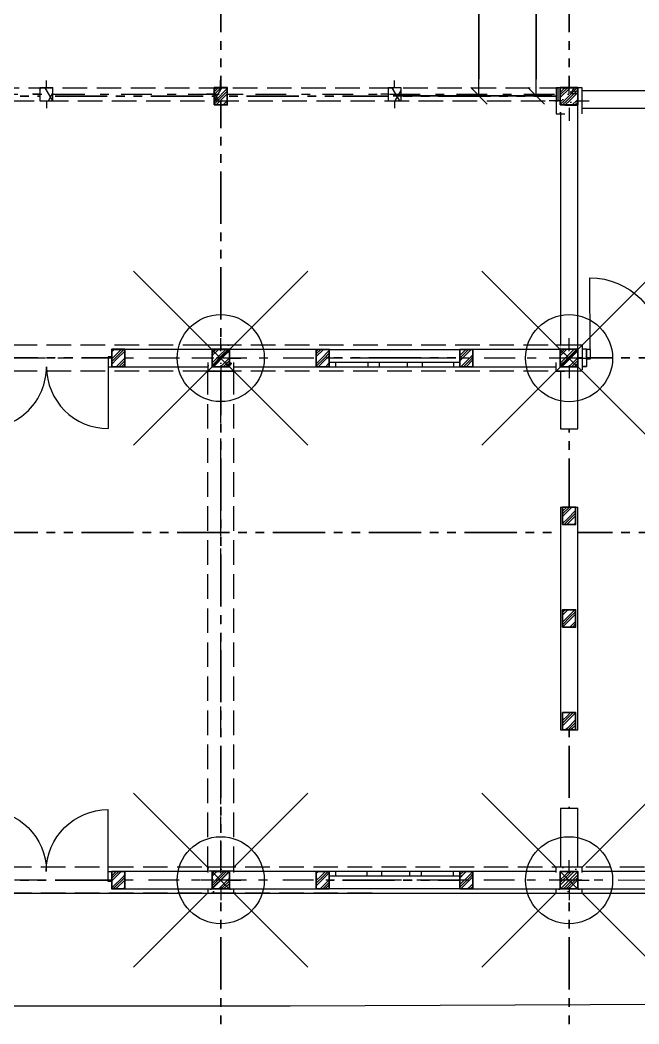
# Model space of a CAD drawing. Header units: metres. Extents: x -10.7 to 26.1, y -10.1 to 21.3.
# Drawn here: x 9.7 to 16.8, y -1.65 to 9.88 of the extents above; entities that cross this region are included whole.
import ezdxf

# ---------------------------------------------------------------- set-up
doc = ezdxf.new("R2010")
doc.units = ezdxf.units.M
doc.header["$MEASUREMENT"] = 0
doc.header["$PDMODE"] = 35
for name, pattern in [('Xref_Arq. PA$0$Línea Oculta', [0.391222, 0.282222, -0.109]), ('Xref_Arq. PA$0$Punto & Raya', [0.670278, 0.352778, -0.176389, 0, -0.141111]), ('Xref_Arq. PA$0$Wipeout_Contour', [1, 0, -1]), ('Xref_Ejes$0$ACAD_ISO05W100', [33, 24, -3, 0, -3, 0, -3])]:
    doc.linetypes.add(name, pattern=pattern)
for name, color, linetype in [('Xref_Arq. PA$0$Cotas - General', 7, 'Continuous'), ('Xref_Arq. PA$0$Estructura - Forjados', 7, 'Continuous'), ('Xref_Arq. PA$0$Estructura - Muros', 7, 'Continuous'), ('Xref_Arq. PA$0$Estructura - Vigas y Pilares', 7, 'Continuous'), ('Xref_Arq. PA$0$Puertas ArchiCAD', 7, 'Continuous'), ('Xref_Arq. PA$0$Ventanas ArchiCAD', 7, 'Continuous'), ('Xref_Castillos PA$0$COLUM. PB', 140, 'Continuous'), ('Xref_Ejes$0$00-EJES', 1, 'Xref_Ejes$0$ACAD_ISO05W100')]:
    doc.layers.add(name, color=color, linetype=linetype)
for name, color, linetype, lineweight in [('Xref_Arq. PA$0$Estructura - Forjados_Pluma_Nº__1', 7, 'Continuous', 13), ('Xref_Arq. PA$0$Estructura - Muros_Pluma_Nº__1', 7, 'Continuous', 13), ('Xref_Arq. PA$0$Estructura - Vigas y Pilares_Pluma_Nº__20', 1, 'Continuous', 0), ('Xref_Arq. PA$0$Estructura - Vigas y Pilares_Pluma_Nº__28', 7, 'Continuous', 18), ('Xref_Arq. PA$0$Puertas ArchiCAD_Pluma_Nº__1', 7, 'Continuous', 13), ('Xref_Arq. PA$0$Puertas ArchiCAD_Pluma_Nº__23', 7, 'Continuous', 18), ('Xref_Arq. PA$0$Ventanas ArchiCAD_Pluma_Nº__1', 7, 'Continuous', 13), ('Xref_Arq. PA$0$Ventanas ArchiCAD_Pluma_Nº__23', 7, 'Continuous', 18)]:
    doc.layers.add(name, color=color, linetype=linetype, lineweight=lineweight)
for name, color, linetype, lineweight, true_color in [('Xref_Arq. PA$0$Estructura - Vigas y Pilares_Pluma_Nº__170', 7, 'Continuous', 13, 0x9f9f00), ('Xref_Arq. PA$0$Estructura - Vigas y Pilares_Pluma_Nº__174', 7, 'Continuous', 13, 0xe4ad2c), ('Xref_Arq. PA$0$Estructura - Vigas y Pilares_Pluma_Nº__69', 7, 'Continuous', 13, 0x6a6a6a), ('Xref_Arq. PA$0$Estructura - Vigas y Pilares_Pluma_Nº__90', 7, 'Continuous', 13, 0x6a6a6a), ('Xref_Arq. PA$0$Puertas ArchiCAD_Pluma_Nº__3', 7, 'Continuous', 18, 0xff6600), ('Xref_Arq. PA$0$Ventanas ArchiCAD_Pluma_Nº__3', 7, 'Continuous', 18, 0xff6600)]:
    doc.layers.add(name, color=color, linetype=linetype, lineweight=lineweight, true_color=true_color)
doc.styles.add('Xref_Arq. PA$0$Estilo_Generado_1', font='arial.ttf')
doc.dimstyles.new('Xref_Arq. PA$0$Estilo_Generado__2', dxfattribs={"dimtxt": 0.2, "dimasz": 0.19, "dimexe": 0.18, "dimexo": 0, "dimgap": 0.09, "dimtad": 0, "dimzin": 0, "dimdsep": 46, "dimtxsty": 'Xref_Arq. PA$0$Estilo_Generado_1', "dimblk": 'Xref_Arq. PA$0$ARROWHEAD_6', "dimblk1": 'Xref_Arq. PA$0$ARROWHEAD_6', "dimblk2": 'Xref_Arq. PA$0$ARROWHEAD_6', "dimcen": 0.09, "dimclrd": 256, "dimclre": 256, "dimclrt": 7, "dimadec": 0, "dimazin": 0, "dimtfac": 1, "dimtdec": 4, "dimtmove": 0, "dimatfit": 3, "dimfxl": 1, "dimtolj": 1, "dimtzin": 0, "dimarcsym": 0})
pattern_1 = [(45, (4e-16, 0.05), (0.14142, 0), [0.2]), (45, (0.03, 0.05), (0.14142, 0), [0.2]), (45, (0.06, 0.05), (0.14142, 0), [0.2])]
pattern_2 = [(45, (0.25, 0.05), (0.14142, 0), [0.2]), (45, (0.28, 0.05), (0.14142, 0), [0.2]), (45, (0.31, 0.05), (0.14142, 0), [0.2])]
pattern_3 = [(0, (0, 0), (0, 0.623538), [0.06, -0.3]), (0, (0.18, 0.3118), (0, 0.623538), [0.06, -0.3]), (60, (0, 0), (-0.54, 0.31177), [0.06, -0.3]), (60, (0.36, 0), (-0.54, 0.31177), [0.06, -0.3]), (120, (0.06, 0), (0.54, 0.31177), [0.06, -0.3]), (120, (0.42, 0), (0.54, 0.31177), [0.06, -0.3]), (0, (0, 0.06), (0, 0.12), [0, -0.12, 0, -0.18]), (45, (0.06, 0.06), (-0.0848528, 0.0848528), [0, -0.09, 0, -0.15])]
pattern_4 = [(60, (0, 0), (-0.1299038, 0.075), []), (120, (0, 0), (0.1299038, 0.075), [])]

# ---------------------------------------------------------------- blocks, each defined once
blk = doc.blocks.new('Xref_Ejes')
at = {"layer": 'Xref_Ejes$0$00-EJES', "ltscale": 0.025}
for p, q in [((12, -8.957), (12, 12.987)), ((16, -8.957), (16, 12.987)), ((24.997, 9.008), (-5, 9.008)), ((-5, 6), (24.997, 6)), ((-5, 3.996), (24.997, 3.996)), ((24.997, 0), (-5, 0))]:
    blk.add_line(p, q, dxfattribs=at)
blk = doc.blocks.new('*U191')
at = {"ltscale": 0.025}
h = blk.add_hatch(dxfattribs=at)
h.set_pattern_fill('GOST_GROUND', color=4, scale=0.01)
h.set_pattern_definition(pattern_1)
h.paths.add_polyline_path([(-0.075, -0.075), (0.075, -0.075), (0.075, 0.125), (-0.075, 0.125)])
at = {"color": 4, "linetype": 'ByBlock', "ltscale": 0.025}
blk.add_lwpolyline([(-0.075, -0.075), (0.075, -0.075), (0.075, 0.125), (-0.075, 0.125)], close=True, dxfattribs=at)
blk = doc.blocks.new('*U192')
at = {"ltscale": 0.025}
h = blk.add_hatch(dxfattribs=at)
h.set_pattern_fill('GOST_GROUND', color=4, scale=0.01)
h.set_pattern_definition(pattern_2)
h.paths.add_polyline_path([(0.025, -0.075), (0.225, -0.075), (0.225, 0.125), (0.025, 0.125)])
at = {"color": 4, "linetype": 'ByBlock', "ltscale": 0.025}
blk.add_lwpolyline([(0.025, -0.075), (0.225, -0.075), (0.225, 0.125), (0.025, 0.125)], close=True, dxfattribs=at)
blk = doc.blocks.new('*U197')
at = {"ltscale": 0.025}
h = blk.add_hatch(dxfattribs=at)
h.set_pattern_fill('GOST_GROUND', color=4, scale=0.01)
h.set_pattern_definition(pattern_2)
h.paths.add_polyline_path([(0.025, -0.075), (0.225, -0.075), (0.225, 0.125), (0.025, 0.125)])
at = {"color": 4, "linetype": 'ByBlock', "ltscale": 0.025}
blk.add_lwpolyline([(0.025, -0.075), (0.225, -0.075), (0.225, 0.125), (0.025, 0.125)], close=True, dxfattribs=at)
blk = doc.blocks.new('*U200')
at = {"ltscale": 0.025}
h = blk.add_hatch(dxfattribs=at)
h.set_pattern_fill('GOST_GROUND', color=4, scale=0.01)
h.set_pattern_definition([(45, (0.25, -0.05), (0.14142, 0), [0.2]), (45, (0.28, -0.05), (0.14142, 0), [0.2]), (45, (0.31, -0.05), (0.14142, 0), [0.2])])
h.paths.add_polyline_path([(0.025, -0.125), (0.225, -0.125), (0.225, 0.075), (0.025, 0.075)])
at = {"color": 4, "linetype": 'ByBlock', "ltscale": 0.025}
blk.add_lwpolyline([(0.025, -0.125), (0.225, -0.125), (0.225, 0.075), (0.025, 0.075)], close=True, dxfattribs=at)
blk = doc.blocks.new('*U204')
at = {"ltscale": 0.025}
h = blk.add_hatch(dxfattribs=at)
h.set_pattern_fill('GOST_GROUND', color=4, scale=0.01)
h.set_pattern_definition(pattern_1)
h.paths.add_polyline_path([(-0.075, -0.075), (0.075, -0.075), (0.075, 0.125), (-0.075, 0.125)])
at = {"color": 4, "linetype": 'ByBlock', "ltscale": 0.025}
blk.add_lwpolyline([(-0.075, -0.075), (0.075, -0.075), (0.075, 0.125), (-0.075, 0.125)], close=True, dxfattribs=at)
blk = doc.blocks.new('*U199')
at = {"ltscale": 0.025}
h = blk.add_hatch(dxfattribs=at)
h.set_pattern_fill('GOST_GROUND', color=4, scale=0.01)
h.set_pattern_definition([(45, (0.2, 0.05), (0.14142, 0), [0.2]), (45, (0.23, 0.05), (0.14142, 0), [0.2]), (45, (0.26, 0.05), (0.14142, 0), [0.2])])
h.paths.add_polyline_path([(0.025, -0.075), (0.175, -0.075), (0.175, 0.125), (0.025, 0.125)])
at = {"color": 4, "linetype": 'ByBlock', "ltscale": 0.025}
blk.add_lwpolyline([(0.025, -0.075), (0.175, -0.075), (0.175, 0.125), (0.025, 0.125)], close=True, dxfattribs=at)
blk = doc.blocks.new('Xref_Castillos PA')
at = {"layer": 'Xref_Castillos PA$0$COLUM. PB', "ltscale": 0.025}
for name, p in [('*U199', (11.9, 8.983)), ('*U197', (15.875, 8.983)), ('*U191', (10.823, 5.975)), ('*U200', (11.875, 6.025)), ('*U191', (13.172, 5.973)), ('*U204', (14.822, 5.973)), ('*U192', (15.875, 5.975)), ('*U191', (16.001, 4.161)), ('*U191', (16, 2.981)), ('*U191', (16, 1.8)), ('*U191', (10.823, -0.025)), ('*U192', (11.875, -0.025)), ('*U191', (13.172, -0.025)), ('*U191', (14.822, -0.025)), ('*U192', (15.875, -0.025))]:
    blk.add_blockref(name, p, dxfattribs=at)
blk = doc.blocks.new('Xref_Arq. PA$0$Forjado_1', base_point=(10.751, 8.862))
at = {"layer": 'Xref_Arq. PA$0$Estructura - Forjados_Pluma_Nº__1', "linetype": 'Continuous', "flags": 128}
blk.add_lwpolyline([(10.751, 8.862), (10.751, 7.604), (2.142, 7.564), (2.142, 7.564), (-6.851, 7.564), (-6.851, 8.862)], close=True, dxfattribs=at)
blk = doc.blocks.new('Xref_Arq. PA$0$Ventana Triple 17')
at = {"layer": 'Xref_Arq. PA$0$Ventanas ArchiCAD_Pluma_Nº__1', "linetype": 'Continuous'}
for p, q in [((-0.75, 0), (-0.75, -0.05)), ((0.75, 0), (0.75, -0.05))]:
    blk.add_line(p, q, dxfattribs=at)
at = {"layer": 'Xref_Arq. PA$0$Ventanas ArchiCAD_Pluma_Nº__23', "linetype": 'Continuous'}
for p, q in [((-0.75, 0), (-0.675, 0)), ((-0.675, 0), (-0.675, -0.05)), ((-0.309, -0.05), (-0.309, 0)), ((-0.309, 0), (-0.241, 0)), ((-0.241, 0), (-0.173, 0)), ((-0.173, 0), (-0.173, -0.05)), ((0.145, -0.05), (0.145, 0)), ((0.145, 0), (0.232, 0)), ((0.232, 0), (0.32, 0)), ((0.32, 0), (0.32, -0.05)), ((0.675, -0.05), (0.675, 0)), ((0.675, 0), (0.75, 0)), ((-0.675, -0.05), (-0.75, -0.05)), ((-0.241, -0.05), (-0.309, -0.05)), ((-0.173, -0.05), (-0.241, -0.05)), ((0.232, -0.05), (0.145, -0.05)), ((0.32, -0.05), (0.232, -0.05)), ((0.75, -0.05), (0.675, -0.05))]:
    blk.add_line(p, q, dxfattribs=at)
at = {"layer": 'Xref_Arq. PA$0$Ventanas ArchiCAD_Pluma_Nº__3', "linetype": 'Continuous'}
for p, q in [((-0.75, 0), (0.75, 0)), ((-0.675, 0), (-0.309, 0)), ((-0.173, 0), (0.145, 0)), ((0.32, 0), (0.675, 0)), ((-0.309, -0.05), (-0.675, -0.05)), ((0.145, -0.05), (-0.173, -0.05)), ((0.675, -0.05), (0.32, -0.05)), ((-0.75, -0.2), (0.75, -0.2))]:
    blk.add_line(p, q, dxfattribs=at)
blk = doc.blocks.new('Xref_Arq. PA$0$Puerta Doble 17')
at = {"layer": 'Xref_Arq. PA$0$Puertas ArchiCAD_Pluma_Nº__1', "linetype": 'Continuous'}
for p, q in [((-0.75, 0), (-0.787, 0)), ((-0.75, 0), (-0.75, -0.115)), ((0.75, 0), (0.75, -0.115)), ((0.75, 0), (0.787, 0)), ((-0.75, -0.115), (-0.75, -0.2)), ((0.75, -0.115), (0.75, -0.2)), ((-0.75, -0.2), (-0.787, -0.2)), ((0.75, -0.2), (0.787, -0.2))]:
    blk.add_line(p, q, dxfattribs=at)
at = {"layer": 'Xref_Arq. PA$0$Puertas ArchiCAD_Pluma_Nº__23', "linetype": 'Continuous'}
for p, q in [((-0.71, 0), (-0.75, 0)), ((-0.75, 0), (-0.75, -0.115)), ((-0.71, -0.115), (-0.71, 0)), ((0.75, 0), (0.71, 0)), ((0.71, 0), (0.71, -0.115)), ((0.75, -0.115), (0.75, 0)), ((-0.75, -0.115), (-0.71, -0.115)), ((0.71, -0.115), (0.75, -0.115))]:
    blk.add_line(p, q, dxfattribs=at)
at = {"layer": 'Xref_Arq. PA$0$Puertas ArchiCAD_Pluma_Nº__3', "linetype": 'Continuous'}
for p, q in [((-0.71, 0), (-0.71, 0.71)), ((0.71, 0), (0.71, 0.71))]:
    blk.add_line(p, q, dxfattribs=at)
for centre, start, end in [((-0.71, 0), 0, 90), ((0.71, 0), 90, 180)]:
    blk.add_arc(centre, 0.71, start, end, dxfattribs=at)
blk = doc.blocks.new('Xref_Arq. PA$0$Muro_1', base_point=(5.246, 15.162))
at = {"color": 254, "linetype": 'Xref_Arq. PA$0$Wipeout_Contour', "lineweight": 0, "ltscale": 90.781261}
blk.add_wipeout([(2.592, 15.113), (0.094, 15.113), (0.094, 15.028), (0.094, 14.913), (2.592, 14.913), (2.592, 14.963)], dxfattribs=at).dxf.layer = 'Xref_Arq. PA$0$Estructura - Muros'
at = {"color": 254, "linetype": 'Xref_Arq. PA$0$Wipeout_Contour', "lineweight": 0, "ltscale": 78.58181}
blk.add_wipeout([(4.092, 14.913), (5.246, 14.913), (5.246, 15.113), (4.092, 15.113), (4.092, 14.963)], dxfattribs=at).dxf.layer = 'Xref_Arq. PA$0$Estructura - Muros'
at = {"layer": 'Xref_Arq. PA$0$Estructura - Muros_Pluma_Nº__1', "linetype": 'Continuous'}
for p, q in [((0.094, 15.113), (0.131, 15.113)), ((0.094, 15.028), (0.094, 15.113)), ((0.094, 14.913), (0.094, 15.028)), ((2.592, 14.963), (2.592, 15.113)), ((4.092, 14.963), (4.092, 15.113)), ((0.094, 14.913), (0.131, 14.913)), ((2.592, 14.913), (2.592, 14.963)), ((4.092, 14.913), (4.092, 14.963))]:
    blk.add_line(p, q, dxfattribs=at)
at = {"layer": 'Xref_Arq. PA$0$Estructura - Muros_Pluma_Nº__1', "linetype": 'Continuous', "flags": 128}
for points in [[(2.592, 15.113), (0.094, 15.113)], [(5.246, 15.113), (4.092, 15.113)], [(5.246, 14.913), (5.246, 15.113)], [(0.094, 14.913), (2.592, 14.913)], [(4.092, 14.913), (5.246, 14.913)]]:
    blk.add_lwpolyline(points, dxfattribs=at)
at = {"layer": 'Xref_Arq. PA$0$Puertas ArchiCAD', "linetype": 'Continuous', "rotation": 179.9999899598976}
blk.add_blockref('Xref_Arq. PA$0$Puerta Doble 17', (-0.656, 14.913), dxfattribs=at)
at = {"layer": 'Xref_Arq. PA$0$Ventanas ArchiCAD', "color": 251, "linetype": 'Continuous', "lineweight": 13, "true_color": 0x6a6a6a, "xscale": -0.9999999999999998, "rotation": 179.9999899598976}
blk.add_blockref('Xref_Arq. PA$0$Ventana Triple 17', (3.342, 14.913), dxfattribs=at)
blk = doc.blocks.new('Xref_Arq. PA$0$Muro_2', base_point=(5.495, 9.162))
at = {"color": 254, "linetype": 'Xref_Arq. PA$0$Wipeout_Contour', "lineweight": 0, "ltscale": 67.771684}
blk.add_wipeout([(5.246, 17.92), (5.246, 14.2), (5.446, 14.2), (5.446, 17.92)], dxfattribs=at).dxf.layer = 'Xref_Arq. PA$0$Estructura - Muros'
at = {"color": 254, "linetype": 'Xref_Arq. PA$0$Wipeout_Contour', "lineweight": 0, "ltscale": 52.702908}
blk.add_wipeout([(5.246, 10.739), (5.446, 10.739), (5.446, 13.3), (5.246, 13.3)], dxfattribs=at).dxf.layer = 'Xref_Arq. PA$0$Estructura - Muros'
at = {"color": 254, "linetype": 'Xref_Arq. PA$0$Wipeout_Contour', "lineweight": 0, "ltscale": 43.720134}
blk.add_wipeout([(5.246, 9.839), (5.246, 9.162), (5.446, 9.162), (5.446, 9.839)], dxfattribs=at).dxf.layer = 'Xref_Arq. PA$0$Estructura - Muros'
at = {"layer": 'Xref_Arq. PA$0$Estructura - Muros_Pluma_Nº__1', "linetype": 'Continuous'}
for p, q in [((5.246, 14.2), (5.446, 14.2)), ((5.246, 13.3), (5.446, 13.3)), ((5.246, 10.739), (5.446, 10.739)), ((5.246, 9.839), (5.446, 9.839))]:
    blk.add_line(p, q, dxfattribs=at)
at = {"layer": 'Xref_Arq. PA$0$Estructura - Muros_Pluma_Nº__1', "linetype": 'Continuous', "flags": 128}
for points in [[(5.446, 17.92), (5.246, 17.92)], [(5.246, 17.92), (5.246, 14.2)], [(5.446, 14.2), (5.446, 17.92)], [(5.246, 13.3), (5.246, 10.739)], [(5.446, 10.739), (5.446, 13.3)], [(5.246, 9.839), (5.246, 9.162)], [(5.446, 9.162), (5.446, 9.839)], [(5.246, 9.162), (5.446, 9.162)]]:
    blk.add_lwpolyline(points, dxfattribs=at)
blk = doc.blocks.new('Xref_Arq. PA$0$Ventana 17')
at = {"layer": 'Xref_Arq. PA$0$Ventanas ArchiCAD_Pluma_Nº__1', "linetype": 'Continuous'}
for p, q in [((-0.3, -0.05), (-0.3, 0)), ((0.3, -0.05), (0.3, 0))]:
    blk.add_line(p, q, dxfattribs=at)
at = {"layer": 'Xref_Arq. PA$0$Ventanas ArchiCAD_Pluma_Nº__23', "linetype": 'Continuous'}
for p, q in [((-0.3, 0), (-0.225, 0)), ((-0.225, 0), (-0.225, -0.05)), ((0.225, -0.05), (0.225, 0)), ((0.225, 0), (0.3, 0)), ((-0.225, -0.05), (-0.3, -0.05)), ((0.3, -0.05), (0.225, -0.05))]:
    blk.add_line(p, q, dxfattribs=at)
at = {"layer": 'Xref_Arq. PA$0$Ventanas ArchiCAD_Pluma_Nº__3', "linetype": 'Continuous'}
for p, q in [((-0.3, 0.15), (0.3, 0.15)), ((-0.225, 0), (0.225, 0)), ((-0.3, -0.05), (0.3, -0.05)), ((0.225, -0.05), (-0.225, -0.05))]:
    blk.add_line(p, q, dxfattribs=at)
blk = doc.blocks.new('Xref_Arq. PA$0$Muro_5', base_point=(5.496, 17.886))
at = {"layer": 'Xref_Arq. PA$0$Estructura - Muros_Pluma_Nº__1', "linetype": 'Continuous'}
for p, q in [((9.186, 18.086), (9.186, 18.036)), ((9.186, 18.036), (9.186, 17.886))]:
    blk.add_line(p, q, dxfattribs=at)
at = {"color": 254, "linetype": 'Xref_Arq. PA$0$Wipeout_Contour', "lineweight": 0, "ltscale": 76.426602}
blk.add_wipeout([(5.496, 17.886), (7.296, 17.886), (7.296, 18.086), (5.496, 18.086)], dxfattribs=at).dxf.layer = 'Xref_Arq. PA$0$Estructura - Muros'
at = {"color": 254, "linetype": 'Xref_Arq. PA$0$Wipeout_Contour', "lineweight": 0, "ltscale": 77.808719}
blk.add_wipeout([(7.496, 18.086), (7.296, 18.086), (7.296, 17.886), (7.496, 17.886)], dxfattribs=at).dxf.layer = 'Xref_Arq. PA$0$Estructura - Muros'
at = {"layer": 'Xref_Arq. PA$0$Estructura - Muros_Pluma_Nº__1', "linetype": 'Continuous'}
blk.add_line((7.296, 18.086), (7.296, 17.886), dxfattribs=at)
at = {"layer": 'Xref_Arq. PA$0$Estructura - Muros_Pluma_Nº__1', "linetype": 'Continuous', "flags": 128}
blk.add_lwpolyline([(5.496, 17.886), (7.296, 17.886)], dxfattribs=at)
at = {"color": 254, "linetype": 'Xref_Arq. PA$0$Wipeout_Contour', "lineweight": 0, "ltscale": 98.828136}
blk.add_wipeout([(7.496, 18.086), (7.496, 17.886), (8.586, 17.886), (8.586, 18.036), (8.586, 18.086)], dxfattribs=at).dxf.layer = 'Xref_Arq. PA$0$Estructura - Muros'
at = {"layer": 'Xref_Arq. PA$0$Estructura - Muros_Pluma_Nº__1', "linetype": 'Continuous'}
for p, q in [((7.496, 17.886), (7.496, 18.086)), ((8.586, 18.086), (8.586, 18.036)), ((8.586, 18.036), (8.586, 17.886))]:
    blk.add_line(p, q, dxfattribs=at)
at = {"layer": 'Xref_Arq. PA$0$Estructura - Muros_Pluma_Nº__1', "linetype": 'Continuous', "flags": 128}
for points in [[(8.586, 18.086), (5.496, 18.086)], [(7.496, 17.886), (8.586, 17.886)]]:
    blk.add_lwpolyline(points, dxfattribs=at)
at = {"layer": 'Xref_Arq. PA$0$Ventanas ArchiCAD', "color": 251, "linetype": 'Continuous', "lineweight": 13, "true_color": 0x6a6a6a, "rotation": 180}
blk.add_blockref('Xref_Arq. PA$0$Ventana 17', (8.886, 18.036), dxfattribs=at)
blk = doc.blocks.new('Xref_Arq. PA$0$Muro_6', base_point=(-6.505, 8.901))
at = {"color": 254, "linetype": 'Xref_Arq. PA$0$Wipeout_Contour', "lineweight": 0, "ltscale": 55.21447}
blk.add_wipeout([(0.093, 8.914), (2.592, 8.914), (2.592, 9.064), (2.592, 9.114), (0.093, 9.114), (0.093, 8.999)], dxfattribs=at).dxf.layer = 'Xref_Arq. PA$0$Estructura - Muros'
at = {"color": 254, "linetype": 'Xref_Arq. PA$0$Wipeout_Contour', "lineweight": 0, "ltscale": 63.079074}
blk.add_wipeout([(4.092, 8.914), (6.524, 8.914), (6.524, 8.999), (6.524, 9.114), (4.092, 9.114), (4.092, 9.064)], dxfattribs=at).dxf.layer = 'Xref_Arq. PA$0$Estructura - Muros'
at = {"layer": 'Xref_Arq. PA$0$Estructura - Muros_Pluma_Nº__1', "linetype": 'Continuous'}
for p, q in [((0.093, 9.114), (0.13, 9.114)), ((0.093, 9.114), (0.093, 8.999)), ((0.093, 8.999), (0.093, 8.914)), ((0.093, 8.914), (0.13, 8.914))]:
    blk.add_line(p, q, dxfattribs=at)
at = {"layer": 'Xref_Arq. PA$0$Estructura - Muros_Pluma_Nº__1', "linetype": 'Continuous', "flags": 128}
for points in [[(2.592, 9.114), (0.093, 9.114)], [(6.524, 9.114), (4.092, 9.114)], [(0.093, 8.914), (2.592, 8.914)], [(4.092, 8.914), (6.524, 8.914)]]:
    blk.add_lwpolyline(points, dxfattribs=at)
at = {"layer": 'Xref_Arq. PA$0$Puertas ArchiCAD', "linetype": 'Continuous', "xscale": -1}
blk.add_blockref('Xref_Arq. PA$0$Puerta Doble 17', (-0.657, 9.114), dxfattribs=at)
at = {"layer": 'Xref_Arq. PA$0$Ventanas ArchiCAD', "color": 251, "linetype": 'Continuous', "lineweight": 13, "true_color": 0x6a6a6a, "xscale": -1}
blk.add_blockref('Xref_Arq. PA$0$Ventana Triple 17', (3.342, 9.114), dxfattribs=at)
blk.add_blockref('Xref_Arq. PA$0$Ventana Triple 17', (3.342, 9.114), dxfattribs=at)
blk = doc.blocks.new('Xref_Arq. PA$0$Puerta 17')
at = {"layer": 'Xref_Arq. PA$0$Puertas ArchiCAD_Pluma_Nº__1', "linetype": 'Continuous'}
for p, q in [((-0.45, 0), (-0.487, 0)), ((-0.45, 0), (-0.45, -0.115)), ((0.45, 0), (0.45, -0.115)), ((0.45, 0), (0.487, 0)), ((-0.45, -0.115), (-0.45, -0.2)), ((0.45, -0.115), (0.45, -0.2)), ((-0.45, -0.2), (-0.487, -0.2)), ((0.45, -0.2), (0.487, -0.2))]:
    blk.add_line(p, q, dxfattribs=at)
at = {"layer": 'Xref_Arq. PA$0$Puertas ArchiCAD_Pluma_Nº__23', "linetype": 'Continuous'}
for p, q in [((-0.41, 0), (-0.45, 0)), ((-0.45, 0), (-0.45, -0.115)), ((-0.41, -0.115), (-0.41, 0)), ((0.45, 0), (0.41, 0)), ((0.41, 0), (0.41, -0.115)), ((0.45, -0.115), (0.45, 0)), ((-0.45, -0.115), (-0.41, -0.115)), ((0.41, -0.115), (0.45, -0.115))]:
    blk.add_line(p, q, dxfattribs=at)
at = {"layer": 'Xref_Arq. PA$0$Puertas ArchiCAD_Pluma_Nº__3', "linetype": 'Continuous'}
blk.add_line((0.41, 0), (0.41, 0.82), dxfattribs=at)
blk.add_arc((0.41, 0), 0.82, 90, 180, dxfattribs=at)
blk = doc.blocks.new('Xref_Arq. PA$0$Muro_7', base_point=(9.122, 15.123))
at = {"layer": 'Xref_Arq. PA$0$Estructura - Muros_Pluma_Nº__1', "linetype": 'Continuous', "flags": 128}
blk.add_lwpolyline([(9.221, 14.925), (9.221, 15.125)], dxfattribs=at)
at = {"color": 254, "linetype": 'Xref_Arq. PA$0$Wipeout_Contour', "lineweight": 0, "ltscale": 79.775398}
blk.add_wipeout([(5.547, 15.115), (5.496, 15.115), (5.497, 14.915), (5.547, 14.915), (5.547, 15)], dxfattribs=at).dxf.layer = 'Xref_Arq. PA$0$Estructura - Muros'
at = {"color": 254, "linetype": 'Xref_Arq. PA$0$Wipeout_Contour', "lineweight": 0, "ltscale": 99.250986}
blk.add_wipeout([(7.524, 15.12), (6.447, 15.117), (6.447, 15.002), (6.447, 14.917), (7.525, 14.92), (7.524, 15.005)], dxfattribs=at).dxf.layer = 'Xref_Arq. PA$0$Estructura - Muros'
at = {"color": 254, "linetype": 'Xref_Arq. PA$0$Wipeout_Contour', "lineweight": 0, "ltscale": 86.997339}
blk.add_wipeout([(9.122, 15.123), (8.424, 15.122), (8.424, 15.007), (8.425, 14.922), (9.123, 14.923)], dxfattribs=at).dxf.layer = 'Xref_Arq. PA$0$Estructura - Muros'
at = {"layer": 'Xref_Arq. PA$0$Estructura - Muros_Pluma_Nº__1', "linetype": 'Continuous'}
for p, q in [((5.547, 15.115), (5.51, 15.115)), ((5.547, 15.115), (5.547, 15)), ((6.447, 15.117), (6.484, 15.117)), ((6.447, 15.117), (6.447, 15.002)), ((7.524, 15.12), (7.487, 15.12)), ((7.524, 15.12), (7.524, 15.005)), ((8.424, 15.122), (8.461, 15.122)), ((8.424, 15.122), (8.424, 15.007)), ((5.547, 15), (5.547, 14.915)), ((6.447, 15.002), (6.447, 14.917)), ((7.524, 15.005), (7.525, 14.92)), ((8.424, 15.007), (8.425, 14.922)), ((5.547, 14.915), (5.51, 14.915)), ((6.447, 14.917), (6.484, 14.917)), ((7.525, 14.92), (7.488, 14.92)), ((8.425, 14.922), (8.462, 14.922))]:
    blk.add_line(p, q, dxfattribs=at)
at = {"layer": 'Xref_Arq. PA$0$Estructura - Muros_Pluma_Nº__1', "linetype": 'Continuous', "flags": 128}
for points in [[(5.547, 15.115), (5.496, 15.115)], [(5.496, 15.115), (5.497, 14.915)], [(7.296, 15.119), (6.447, 15.117)], [(7.524, 15.12), (7.496, 15.12)], [(9.221, 15.124), (8.424, 15.122)], [(5.497, 14.915), (5.547, 14.915)], [(6.447, 14.917), (7.525, 14.92)], [(8.425, 14.922), (9.221, 14.924)]]:
    blk.add_lwpolyline(points, dxfattribs=at)
at = {"layer": 'Xref_Arq. PA$0$Puertas ArchiCAD', "linetype": 'Continuous', "xscale": -0.9999999999999999, "rotation": 0.1327794346299777}
for p in [(5.997, 15.116), (7.974, 15.121)]:
    blk.add_blockref('Xref_Arq. PA$0$Puerta 17', p, dxfattribs=at)
blk = doc.blocks.new('Xref_Arq. PA$0$Pilar_6', base_point=(1.345, 9.012))
at = {"layer": 'Xref_Arq. PA$0$Estructura - Vigas y Pilares_Pluma_Nº__20', "linetype": 'Continuous'}
for p, q in [((1.265, 9.012), (1.115, 9.012)), ((1.425, 9.012), (1.575, 9.012))]:
    blk.add_line(p, q, dxfattribs=at)
blk.add_point((1.345, 9.012), dxfattribs=at)
at = {"color": 254, "linetype": 'Xref_Arq. PA$0$Wipeout_Contour', "lineweight": 0, "ltscale": 36.973664}
blk.add_wipeout([(1.195, 9.101), (1.495, 9.101), (1.495, 9.162), (1.195, 9.162)], dxfattribs=at).dxf.layer = 'Xref_Arq. PA$0$Estructura - Vigas y Pilares'
at = {"color": 254, "linetype": 'Xref_Arq. PA$0$Wipeout_Contour', "lineweight": 0, "ltscale": 35.986308}
blk.add_wipeout([(1.195, 8.862), (1.495, 8.862), (1.495, 8.901), (1.195, 8.901)], dxfattribs=at).dxf.layer = 'Xref_Arq. PA$0$Estructura - Vigas y Pilares'
at = {"layer": 'Xref_Arq. PA$0$Estructura - Vigas y Pilares_Pluma_Nº__170', "linetype": 'Continuous'}
h = blk.add_hatch(dxfattribs=at)
h.set_pattern_fill('HORMIGÓN_ARMADO', color=256, style=0, pattern_type=2)
h.set_pattern_definition(pattern_3)
h.paths.add_polyline_path([(1.195, 9.101), (1.495, 9.101), (1.495, 9.162), (1.195, 9.162)])
h = blk.add_hatch(dxfattribs=at)
h.set_pattern_fill('HORMIGÓN_ARMADO', color=256, style=0, pattern_type=2)
h.set_pattern_definition(pattern_3)
h.paths.add_polyline_path([(1.195, 8.862), (1.495, 8.862), (1.495, 8.901), (1.195, 8.901)])
at = {"layer": 'Xref_Arq. PA$0$Estructura - Vigas y Pilares_Pluma_Nº__20', "linetype": 'Continuous'}
for p, q in [((1.345, 9.092), (1.345, 9.242)), ((1.345, 8.932), (1.345, 8.782))]:
    blk.add_line(p, q, dxfattribs=at)
at = {"layer": 'Xref_Arq. PA$0$Estructura - Vigas y Pilares_Pluma_Nº__28', "linetype": 'Continuous'}
for p, q in [((1.495, 9.162), (1.195, 9.162)), ((1.195, 9.162), (1.195, 9.101)), ((1.495, 9.101), (1.495, 9.162)), ((1.195, 8.901), (1.195, 8.862)), ((1.495, 8.862), (1.495, 8.901)), ((1.195, 8.862), (1.495, 8.862))]:
    blk.add_line(p, q, dxfattribs=at)
blk = doc.blocks.new('Xref_Arq. PA$0$Pilar_7', base_point=(5.345, 9.012))
at = {"layer": 'Xref_Arq. PA$0$Estructura - Vigas y Pilares_Pluma_Nº__20', "linetype": 'Continuous'}
for p, q in [((5.265, 9.012), (5.115, 9.012)), ((5.425, 9.012), (5.575, 9.012))]:
    blk.add_line(p, q, dxfattribs=at)
blk.add_point((5.345, 9.012), dxfattribs=at)
at = {"color": 254, "linetype": 'Xref_Arq. PA$0$Wipeout_Contour', "lineweight": 0, "ltscale": 42.359519}
blk.add_wipeout([(5.195, 9.162), (5.195, 9.101), (5.495, 9.101), (5.495, 9.162)], dxfattribs=at).dxf.layer = 'Xref_Arq. PA$0$Estructura - Vigas y Pilares'
at = {"color": 254, "linetype": 'Xref_Arq. PA$0$Wipeout_Contour', "lineweight": 0, "ltscale": 41.500972}
blk.add_wipeout([(5.195, 8.862), (5.495, 8.862), (5.495, 8.901), (5.195, 8.901)], dxfattribs=at).dxf.layer = 'Xref_Arq. PA$0$Estructura - Vigas y Pilares'
at = {"layer": 'Xref_Arq. PA$0$Estructura - Vigas y Pilares_Pluma_Nº__170', "linetype": 'Continuous'}
h = blk.add_hatch(dxfattribs=at)
h.set_pattern_fill('HORMIGÓN_ARMADO', color=256, style=0, pattern_type=2)
h.set_pattern_definition(pattern_3)
h.paths.add_polyline_path([(5.195, 9.162), (5.195, 9.101), (5.495, 9.101), (5.495, 9.162)])
h = blk.add_hatch(dxfattribs=at)
h.set_pattern_fill('HORMIGÓN_ARMADO', color=256, style=0, pattern_type=2)
h.set_pattern_definition(pattern_3)
h.paths.add_polyline_path([(5.195, 8.862), (5.495, 8.862), (5.495, 8.901), (5.195, 8.901)])
at = {"layer": 'Xref_Arq. PA$0$Estructura - Vigas y Pilares_Pluma_Nº__20', "linetype": 'Continuous'}
for p, q in [((5.345, 9.092), (5.345, 9.242)), ((5.345, 8.932), (5.345, 8.782))]:
    blk.add_line(p, q, dxfattribs=at)
at = {"layer": 'Xref_Arq. PA$0$Estructura - Vigas y Pilares_Pluma_Nº__28', "linetype": 'Continuous'}
for p, q in [((5.195, 9.162), (5.195, 9.101)), ((5.495, 9.162), (5.195, 9.162)), ((5.495, 9.101), (5.495, 9.162)), ((5.195, 8.901), (5.195, 8.862)), ((5.495, 8.862), (5.495, 8.901)), ((5.195, 8.862), (5.495, 8.862))]:
    blk.add_line(p, q, dxfattribs=at)
blk = doc.blocks.new('Xref_Arq. PA$0$Pilar_12', base_point=(-0.657, 18.049))
at = {"color": 254, "linetype": 'Xref_Arq. PA$0$Wipeout_Contour', "lineweight": 0, "ltscale": 72.270801}
blk.add_wipeout([(-0.732, 17.974), (-0.582, 17.974), (-0.582, 18.124), (-0.732, 18.124)], dxfattribs=at).dxf.layer = 'Xref_Arq. PA$0$Estructura - Vigas y Pilares'
at = {"layer": 'Xref_Arq. PA$0$Estructura - Vigas y Pilares_Pluma_Nº__174', "linetype": 'Continuous'}
h = blk.add_hatch(dxfattribs=at)
h.set_pattern_fill('FIBRA_DE_VIDRIO', color=256, style=0, pattern_type=2)
h.set_pattern_definition(pattern_4)
h.paths.add_polyline_path([(-0.732, 17.974), (-0.582, 17.974), (-0.582, 18.124), (-0.732, 18.124)])
at = {"layer": 'Xref_Arq. PA$0$Estructura - Vigas y Pilares_Pluma_Nº__20', "linetype": 'Continuous'}
for p, q in [((-0.657, 18.129), (-0.657, 18.209)), ((-0.737, 18.049), (-0.817, 18.049)), ((-0.577, 18.049), (-0.497, 18.049)), ((-0.657, 17.969), (-0.657, 17.889))]:
    blk.add_line(p, q, dxfattribs=at)
at = {"layer": 'Xref_Arq. PA$0$Estructura - Vigas y Pilares_Pluma_Nº__28', "linetype": 'Continuous'}
for p, q in [((-0.582, 18.124), (-0.732, 18.124)), ((-0.732, 18.124), (-0.732, 17.974)), ((-0.582, 17.974), (-0.582, 18.124)), ((-0.732, 17.974), (-0.582, 17.974))]:
    blk.add_line(p, q, dxfattribs=at)
blk = doc.blocks.new('Xref_Arq. PA$0$Pilar_13', base_point=(3.342, 18.049))
at = {"color": 254, "linetype": 'Xref_Arq. PA$0$Wipeout_Contour', "lineweight": 0, "ltscale": 73.44618}
blk.add_wipeout([(3.267, 17.974), (3.417, 17.974), (3.417, 18.124), (3.267, 18.124)], dxfattribs=at).dxf.layer = 'Xref_Arq. PA$0$Estructura - Vigas y Pilares'
at = {"layer": 'Xref_Arq. PA$0$Estructura - Vigas y Pilares_Pluma_Nº__174', "linetype": 'Continuous'}
h = blk.add_hatch(dxfattribs=at)
h.set_pattern_fill('FIBRA_DE_VIDRIO', color=256, style=0, pattern_type=2)
h.set_pattern_definition(pattern_4)
h.paths.add_polyline_path([(3.267, 17.974), (3.417, 17.974), (3.417, 18.124), (3.267, 18.124)])
at = {"layer": 'Xref_Arq. PA$0$Estructura - Vigas y Pilares_Pluma_Nº__20', "linetype": 'Continuous'}
for p, q in [((3.342, 18.129), (3.342, 18.209)), ((3.262, 18.049), (3.182, 18.049)), ((3.422, 18.049), (3.502, 18.049)), ((3.342, 17.969), (3.342, 17.889))]:
    blk.add_line(p, q, dxfattribs=at)
at = {"layer": 'Xref_Arq. PA$0$Estructura - Vigas y Pilares_Pluma_Nº__28', "linetype": 'Continuous'}
for p, q in [((3.417, 18.124), (3.267, 18.124)), ((3.267, 18.124), (3.267, 17.974)), ((3.417, 17.974), (3.417, 18.124)), ((3.267, 17.974), (3.417, 17.974))]:
    blk.add_line(p, q, dxfattribs=at)
blk = doc.blocks.new('Xref_Arq. PA$0$Pilar_19', base_point=(5.345, 15.012))
at = {"layer": 'Xref_Arq. PA$0$Estructura - Vigas y Pilares_Pluma_Nº__20', "linetype": 'Continuous'}
blk.add_line((5.425, 15.012), (5.575, 15.012), dxfattribs=at)
at = {"color": 254, "linetype": 'Xref_Arq. PA$0$Wipeout_Contour', "lineweight": 0, "ltscale": 128.362407}
blk.add_wipeout([(5.296, 15.162), (5.195, 15.162), (5.195, 15.162), (5.246, 15.162), (5.246, 14.962), (5.195, 14.962), (5.195, 14.862), (5.296, 14.862)], dxfattribs=at).dxf.layer = 'Xref_Arq. PA$0$Estructura - Vigas y Pilares'
at = {"layer": 'Xref_Arq. PA$0$Estructura - Vigas y Pilares_Pluma_Nº__170', "linetype": 'Continuous'}
h = blk.add_hatch(dxfattribs=at)
h.set_pattern_fill('HORMIGÓN_ARMADO', color=256, style=0, pattern_type=2)
h.set_pattern_definition(pattern_3)
h.paths.add_polyline_path([(5.296, 15.162), (5.195, 15.162), (5.195, 15.162), (5.246, 15.162), (5.246, 14.962), (5.195, 14.962), (5.195, 14.862), (5.296, 14.862)])
at = {"layer": 'Xref_Arq. PA$0$Estructura - Vigas y Pilares_Pluma_Nº__20', "linetype": 'Continuous'}
for p, q in [((5.345, 15.092), (5.345, 15.242)), ((5.265, 15.012), (5.115, 15.012)), ((5.345, 14.932), (5.345, 14.782))]:
    blk.add_line(p, q, dxfattribs=at)
blk.add_point((5.345, 15.012), dxfattribs=at)
at = {"layer": 'Xref_Arq. PA$0$Estructura - Vigas y Pilares_Pluma_Nº__28', "linetype": 'Continuous'}
for p, q in [((5.296, 15.162), (5.195, 15.162)), ((5.195, 15.162), (5.195, 15.162)), ((5.195, 14.962), (5.195, 14.862)), ((5.195, 14.862), (5.296, 14.862))]:
    blk.add_line(p, q, dxfattribs=at)
blk = doc.blocks.new('Xref_Arq. PA$0$Pilar_20', base_point=(1.345, 15.013))
at = {"color": 254, "linetype": 'Xref_Arq. PA$0$Wipeout_Contour', "lineweight": 0, "ltscale": 60.921471}
blk.add_wipeout([(1.195, 15.162), (1.495, 15.162), (1.495, 15.163), (1.195, 15.163)], dxfattribs=at).dxf.layer = 'Xref_Arq. PA$0$Estructura - Vigas y Pilares'
at = {"color": 254, "linetype": 'Xref_Arq. PA$0$Wipeout_Contour', "lineweight": 0, "ltscale": 59.925358}
blk.add_wipeout([(1.195, 14.863), (1.495, 14.863), (1.495, 14.962), (1.195, 14.962)], dxfattribs=at).dxf.layer = 'Xref_Arq. PA$0$Estructura - Vigas y Pilares'
at = {"layer": 'Xref_Arq. PA$0$Estructura - Vigas y Pilares_Pluma_Nº__170', "linetype": 'Continuous'}
h = blk.add_hatch(dxfattribs=at)
h.set_pattern_fill('HORMIGÓN_ARMADO', color=256, style=0, pattern_type=2)
h.set_pattern_definition(pattern_3)
h.paths.add_polyline_path([(1.195, 15.162), (1.495, 15.162), (1.495, 15.163), (1.195, 15.163)])
h = blk.add_hatch(dxfattribs=at)
h.set_pattern_fill('HORMIGÓN_ARMADO', color=256, style=0, pattern_type=2)
h.set_pattern_definition(pattern_3)
h.paths.add_polyline_path([(1.195, 14.863), (1.495, 14.863), (1.495, 14.962), (1.195, 14.962)])
at = {"layer": 'Xref_Arq. PA$0$Estructura - Vigas y Pilares_Pluma_Nº__20', "linetype": 'Continuous'}
for p, q in [((1.345, 15.093), (1.345, 15.243)), ((1.265, 15.013), (1.115, 15.013)), ((1.425, 15.013), (1.575, 15.013)), ((1.345, 14.933), (1.345, 14.783))]:
    blk.add_line(p, q, dxfattribs=at)
blk.add_point((1.345, 15.013), dxfattribs=at)
at = {"layer": 'Xref_Arq. PA$0$Estructura - Vigas y Pilares_Pluma_Nº__28', "linetype": 'Continuous'}
for p, q in [((1.495, 15.163), (1.195, 15.163)), ((1.195, 15.163), (1.195, 15.162)), ((1.495, 15.162), (1.495, 15.163)), ((1.195, 14.962), (1.195, 14.863)), ((1.495, 14.863), (1.495, 14.962)), ((1.195, 14.863), (1.495, 14.863))]:
    blk.add_line(p, q, dxfattribs=at)
blk = doc.blocks.new('Xref_Arq. PA$0$Pilar_24', base_point=(5.346, 17.97))
at = {"color": 254, "linetype": 'Xref_Arq. PA$0$Wipeout_Contour', "lineweight": 0, "ltscale": 148.219526}
blk.add_wipeout([(5.496, 18.12), (5.196, 18.12), (5.196, 17.82), (5.296, 17.82), (5.296, 17.92), (5.496, 17.92), (5.496, 17.82), (5.496, 17.82)], dxfattribs=at).dxf.layer = 'Xref_Arq. PA$0$Estructura - Vigas y Pilares'
at = {"layer": 'Xref_Arq. PA$0$Estructura - Vigas y Pilares_Pluma_Nº__170', "linetype": 'Continuous'}
h = blk.add_hatch(dxfattribs=at)
h.set_pattern_fill('HORMIGÓN_ARMADO', color=256, style=0, pattern_type=2)
h.set_pattern_definition([(0, (0, 0), (0, 0.623538), [0.06, -0.3]), (0, (0.18, 0.3118), (0, 0.623538), [0.06, -0.3]), (60, (0, 0), (-0.54, 0.31177), [0.06, -0.3]), (60, (0.36, 0), (-0.54, 0.31177), [0.06, -0.3]), (120, (0.06, 0), (0.54, 0.31177), [0.06, -0.3]), (120, (0.42, 0), (0.54, 0.31177), [0.06, -0.3]), (0, (0, 0.06), (0, 0.12), [0, -0.12, 0, -0.18]), (45, (0.06, 0.06), (-0.0848528, 0.0848528), [0, -0.09, 0, -0.15])])
h.paths.add_polyline_path([(5.496, 18.12), (5.196, 18.12), (5.196, 17.82), (5.296, 17.82), (5.296, 17.92), (5.496, 17.92), (5.496, 17.82), (5.496, 17.82)])
at = {"layer": 'Xref_Arq. PA$0$Estructura - Vigas y Pilares_Pluma_Nº__20', "linetype": 'Continuous'}
for p, q in [((5.346, 18.05), (5.346, 18.2)), ((5.266, 17.97), (5.116, 17.97)), ((5.346, 17.89), (5.346, 17.74)), ((5.426, 17.97), (5.576, 17.97))]:
    blk.add_line(p, q, dxfattribs=at)
at = {"layer": 'Xref_Arq. PA$0$Estructura - Vigas y Pilares_Pluma_Nº__28', "linetype": 'Continuous'}
for p, q in [((5.496, 18.12), (5.196, 18.12)), ((5.196, 18.12), (5.196, 17.82)), ((5.496, 17.82), (5.496, 18.12)), ((5.196, 17.82), (5.296, 17.82)), ((5.496, 17.82), (5.496, 17.82))]:
    blk.add_line(p, q, dxfattribs=at)
blk = doc.blocks.new('Xref_Arq. PA$0$Pilar_26', base_point=(1.343, 18.049))
at = {"color": 254, "linetype": 'Xref_Arq. PA$0$Wipeout_Contour', "lineweight": 0, "ltscale": 72.420576}
blk.add_wipeout([(1.268, 17.974), (1.418, 17.974), (1.418, 18.124), (1.268, 18.124)], dxfattribs=at).dxf.layer = 'Xref_Arq. PA$0$Estructura - Vigas y Pilares'
at = {"layer": 'Xref_Arq. PA$0$Estructura - Vigas y Pilares_Pluma_Nº__174', "linetype": 'Continuous'}
h = blk.add_hatch(dxfattribs=at)
h.set_pattern_fill('FIBRA_DE_VIDRIO', color=256, style=0, pattern_type=2)
h.set_pattern_definition(pattern_4)
h.paths.add_polyline_path([(1.268, 17.974), (1.418, 17.974), (1.418, 18.124), (1.268, 18.124)])
at = {"layer": 'Xref_Arq. PA$0$Estructura - Vigas y Pilares_Pluma_Nº__20', "linetype": 'Continuous'}
for p, q in [((1.343, 18.129), (1.343, 18.209)), ((1.263, 18.049), (1.183, 18.049)), ((1.423, 18.049), (1.503, 18.049)), ((1.343, 17.969), (1.343, 17.889))]:
    blk.add_line(p, q, dxfattribs=at)
at = {"layer": 'Xref_Arq. PA$0$Estructura - Vigas y Pilares_Pluma_Nº__28', "linetype": 'Continuous'}
for p, q in [((1.418, 18.124), (1.268, 18.124)), ((1.268, 18.124), (1.268, 17.974)), ((1.418, 17.974), (1.418, 18.124)), ((1.268, 17.974), (1.418, 17.974))]:
    blk.add_line(p, q, dxfattribs=at)
blk = doc.blocks.new('Xref_Arq. PA$0$Viga_1', base_point=(9.342, 9.01))
at = {"layer": 'Xref_Arq. PA$0$Estructura - Vigas y Pilares_Pluma_Nº__69', "linetype": 'Xref_Arq. PA$0$Punto & Raya'}
blk.add_line((9.342, 9.01), (-10.655, 9.014), dxfattribs=at)
at = {"layer": 'Xref_Arq. PA$0$Estructura - Vigas y Pilares_Pluma_Nº__90', "linetype": 'Xref_Arq. PA$0$Línea Oculta'}
for p, q in [((9.342, 9.16), (-10.655, 9.164)), ((9.342, 8.86), (-10.655, 8.864))]:
    blk.add_line(p, q, dxfattribs=at)
blk = doc.blocks.new('Xref_Arq. PA$0$Viga_2', base_point=(5.495, 15.012))
at = {"layer": 'Xref_Arq. PA$0$Estructura - Vigas y Pilares_Pluma_Nº__69', "linetype": 'Xref_Arq. PA$0$Punto & Raya'}
blk.add_line((5.495, 15.012), (-10.655, 15.014), dxfattribs=at)
at = {"layer": 'Xref_Arq. PA$0$Estructura - Vigas y Pilares_Pluma_Nº__90', "linetype": 'Xref_Arq. PA$0$Línea Oculta'}
for p, q in [((5.495, 15.162), (-10.655, 15.164)), ((5.495, 15.162), (5.495, 14.862)), ((5.495, 14.862), (-10.655, 14.864))]:
    blk.add_line(p, q, dxfattribs=at)
blk = doc.blocks.new('Xref_Arq. PA$0$Viga_3', base_point=(1.346, 9.116))
at = {"layer": 'Xref_Arq. PA$0$Estructura - Vigas y Pilares_Pluma_Nº__69', "linetype": 'Xref_Arq. PA$0$Punto & Raya'}
blk.add_line((1.346, 9.116), (1.346, 14.863), dxfattribs=at)
at = {"layer": 'Xref_Arq. PA$0$Estructura - Vigas y Pilares_Pluma_Nº__90', "linetype": 'Xref_Arq. PA$0$Línea Oculta'}
for p, q in [((1.496, 14.863), (1.196, 14.863)), ((1.196, 9.116), (1.196, 14.863)), ((1.496, 9.116), (1.496, 14.863)), ((1.496, 9.116), (1.196, 9.116))]:
    blk.add_line(p, q, dxfattribs=at)
blk = doc.blocks.new('Xref_Arq. PA$0$Viga_7', base_point=(-6.755, 18.047))
at = {"layer": 'Xref_Arq. PA$0$Estructura - Vigas y Pilares_Pluma_Nº__69', "linetype": 'Xref_Arq. PA$0$Punto & Raya'}
blk.add_line((-6.755, 18.047), (5.196, 18.047), dxfattribs=at)
at = {"layer": 'Xref_Arq. PA$0$Estructura - Vigas y Pilares_Pluma_Nº__90', "linetype": 'Xref_Arq. PA$0$Línea Oculta'}
for p, q in [((-6.755, 18.122), (5.196, 18.122)), ((5.196, 17.972), (5.196, 18.122)), ((-6.58, 17.972), (5.196, 17.972))]:
    blk.add_line(p, q, dxfattribs=at)
blk = doc.blocks.new('Xref_Arq. PA$0$ARROWHEAD_6')
at = {"color": 0, "linetype": 'Continuous', "lineweight": 0}
for p, q in [((0, 0), (-1, 0)), ((-0.5, -0.5), (0.5, 0.5))]:
    blk.add_line(p, q, dxfattribs=at)
blk = doc.blocks.new('Xref_Arq. PA')
at = {"layer": 'Xref_Arq. PA$0$Estructura - Forjados', "linetype": 'Continuous'}
blk.add_blockref('Xref_Arq. PA$0$Forjado_1', (21.406, -0.152), dxfattribs=at)
at = {"layer": 'Xref_Arq. PA$0$Estructura - Muros'}
blk.add_blockref('Xref_Arq. PA$0$Muro_1', (15.901, 6.148), dxfattribs=at)
at = {"layer": 'Xref_Arq. PA$0$Estructura - Vigas y Pilares'}
for name, p in [('Xref_Arq. PA$0$Pilar_12', (9.998, 9.031)), ('Xref_Arq. PA$0$Pilar_26', (11.997, 9.031)), ('Xref_Arq. PA$0$Pilar_13', (13.997, 9.031))]:
    blk.add_blockref(name, p, dxfattribs=at)
at = {"layer": 'Xref_Arq. PA$0$Estructura - Muros'}
blk.add_blockref('Xref_Arq. PA$0$Muro_2', (16.15, 0.148), dxfattribs=at)
at = {"layer": 'Xref_Arq. PA$0$Estructura - Vigas y Pilares'}
blk.add_blockref('Xref_Arq. PA$0$Pilar_20', (12, 5.999), dxfattribs=at)
at = {"layer": 'Xref_Arq. PA$0$Cotas - General', "color": 251, "linetype": 'Continuous', "lineweight": 13, "true_color": 0x6a6a6a}
for base, p2, location in [((15.623, 15.014), (13.984, 15.014), (15.623, 12.022)), ((14.966, 12.014), (14.004, 12.014), (14.966, 10.522))]:
    blk.add_linear_dim(base=base, p1=(13.981, 9.014), p2=p2, angle=90, location=location, text_rotation=90, dimstyle='Xref_Arq. PA$0$Estilo_Generado__2', dxfattribs=at).render()
at = {"layer": 'Xref_Arq. PA$0$Estructura - Muros'}
for name, p in [('Xref_Arq. PA$0$Muro_5', (16.15, 8.872)), ('Xref_Arq. PA$0$Muro_7', (19.777, 6.109)), ('Xref_Arq. PA$0$Muro_6', (4.149, -0.113))]:
    blk.add_blockref(name, p, dxfattribs=at)
at = {"layer": 'Xref_Arq. PA$0$Estructura - Vigas y Pilares'}
for name, p in [('Xref_Arq. PA$0$Pilar_24', (16.001, 8.956)), ('Xref_Arq. PA$0$Pilar_19', (16, 5.998)), ('Xref_Arq. PA$0$Pilar_6', (12, -0.002)), ('Xref_Arq. PA$0$Pilar_7', (16, -0.002))]:
    blk.add_blockref(name, p, dxfattribs=at)
at = {"layer": 'Xref_Arq. PA$0$Estructura - Vigas y Pilares', "color": 251, "lineweight": 13, "true_color": 0x6a6a6a}
for name, p in [('Xref_Arq. PA$0$Viga_7', (3.925, 9.031)), ('Xref_Arq. PA$0$Viga_2', (16.15, 5.998)), ('Xref_Arq. PA$0$Viga_3', (12, 0.102)), ('Xref_Arq. PA$0$Viga_1', (19.997, -0.004))]:
    blk.add_blockref(name, p, dxfattribs=at)

msp = doc.modelspace()

# ---------------------------------------------------------------- block references
msp.add_blockref('Xref_Ejes', (0, 0))

# ---------------------------------------------------------------- next in the draw order: block references
msp.add_blockref('Xref_Arq. PA', (0, 0))

# ---------------------------------------------------------------- next in the draw order: block references
msp.add_blockref('Xref_Castillos PA', (0, 0))

doc.saveas('drawing.dxf')
